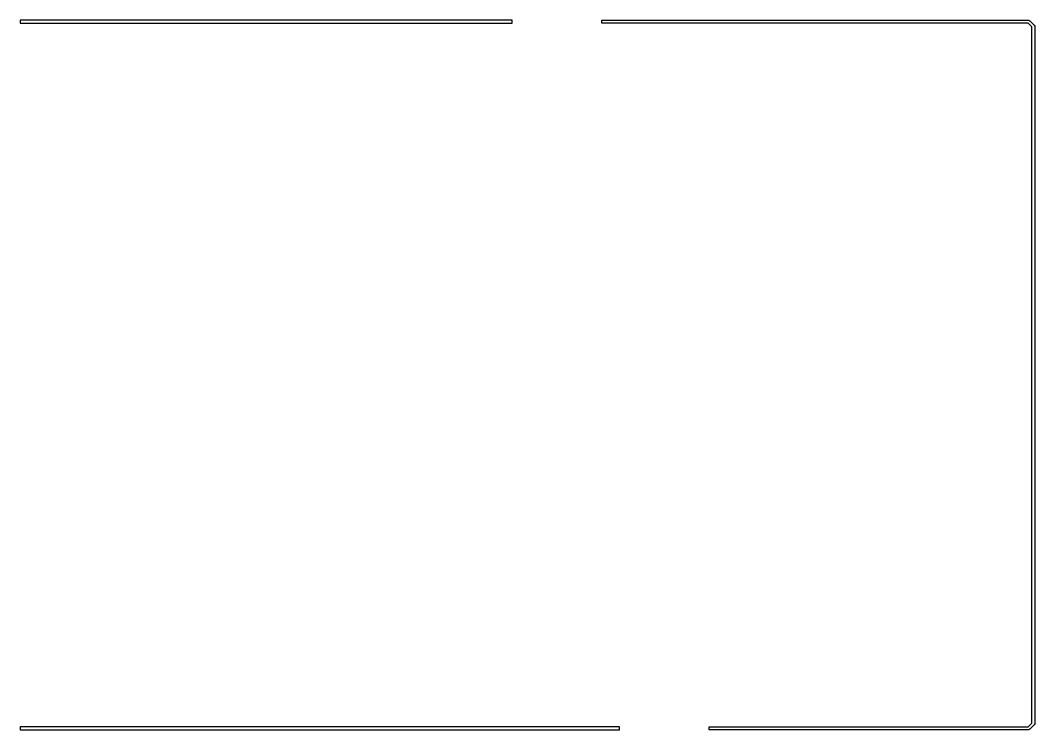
# Model space of a CAD drawing. Extents: x 0 to 5.36, y 0 to 3.75.
import ezdxf

# ---------------------------------------------------------------- set-up
doc = ezdxf.new("R2010")
doc.units = 0
doc.layers.get('0').update_dxf_attribs({"linetype": 'CONTINUOUS'})

msp = doc.modelspace()

# ---------------------------------------------------------------- linework, layer by layer
at = {"color": 160}
for p, q in [((2.5991, 3.748), (0, 3.748)), ((0, 3.748), (0, 3.7323)), ((0, 3.7323), (2.5991, 3.7323)), ((2.5991, 3.7323), (2.5991, 3.748)), ((3.0715, 3.7323), (3.0715, 3.748)), ((3.0715, 3.748), (5.3274, 3.748)), ((5.3242, 3.7323), (3.0715, 3.7323)), ((5.3431, 3.7133), (5.3242, 3.7323)), ((5.3274, 3.748), (5.333, 3.7457)), ((5.333, 3.7457), (5.3566, 3.7221)), ((5.3431, 0.0348), (5.3431, 3.7133)), ((5.3566, 3.7221), (5.3589, 3.7165)), ((5.3589, 3.7165), (5.3589, 0.0315)), ((3.166, 0.0157), (0.0001, 0.0157)), ((0.0001, 0.0157), (0.0001, 0)), ((0.0001, 0), (3.166, 0)), ((3.166, 0), (3.166, 0.0157)), ((3.6384, 0), (3.6384, 0.0157)), ((3.6384, 0.0157), (5.3242, 0.0157)), ((5.3274, 0), (3.6384, 0)), ((5.3242, 0.0157), (5.3431, 0.0348)), ((5.333, 0.0023), (5.3274, 0)), ((5.3566, 0.0259), (5.333, 0.0023)), ((5.3589, 0.0315), (5.3566, 0.0259))]:
    msp.add_line(p, q, dxfattribs=at)

doc.saveas('drawing.dxf')
